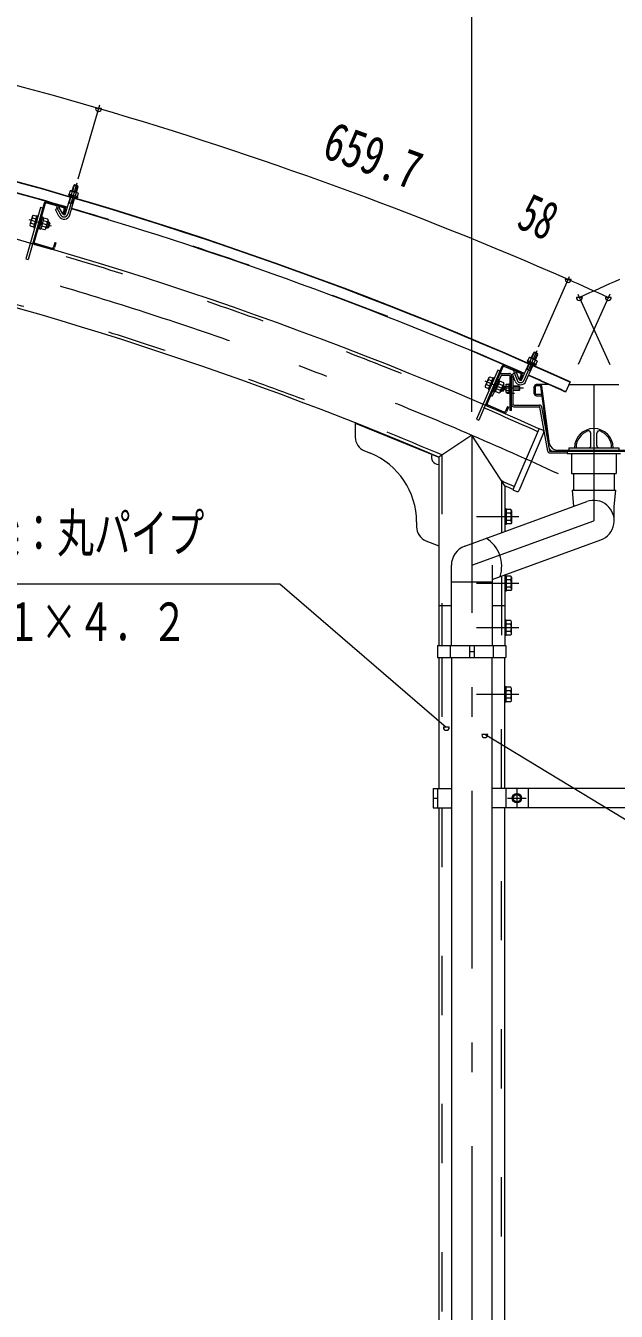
# Model space of a CAD drawing. Units: millimetres, scale not verified. Extents: x -31531 to 31536, y -14700 to 14700.
# Drawn here: x 18673 to 21467, y 5408 to 11483 of the extents above; entities that cross this region are included whole.
import ezdxf
from ezdxf.enums import TextEntityAlignment as Align

# ---------------------------------------------------------------- set-up
doc = ezdxf.new("R2010")
doc.units = ezdxf.units.MM
doc.header["$LTSCALE"] = 70
doc.linetypes.add('USER2', pattern=[10, 4, -6])
doc.linetypes.add('USER3', pattern=[24, 12, -5, 2, -5])
for name, color, linetype, lineweight in [('0-6_2-02BOLD', 7, 'Continuous', 18), ('0-7_2-12HIDDEN', 3, 'USER2', 18), ('0-8_2-22CENTER', 3, 'USER3', 18), ('0-9_2-42THIN', 4, 'Continuous', 18), ('0-A_2-52DIM', 3, 'Continuous', 18)]:
    doc.layers.add(name, color=color, linetype=linetype, lineweight=lineweight)
doc.styles.add('ＭＳ ゴシック', font='')
doc.styles.get('ＭＳ ゴシック').set_extended_font_data('MS Gothic')

msp = doc.modelspace()

# ---------------------------------------------------------------- linework, layer by layer
at = {"layer": '0-6_2-02BOLD'}
for p, q in [((18886.16, 10703.44), (18919.08, 10693.81)), ((18892.43, 10699.76), (18888.01, 10684.66)), ((18892.54, 10701.57), (18900.55, 10728.94)), ((18904.89, 10731.33), (18900.55, 10728.94)), ((18920.71, 10723.05), (18900.55, 10728.94)), ((18918.33, 10727.39), (18904.89, 10731.33)), ((18911.82, 10694.09), (18907.41, 10678.99)), ((18912.7, 10695.67), (18920.71, 10723.05)), ((18920.71, 10723.05), (18918.33, 10727.39)), ((18919.08, 10693.81), (18921.52, 10691.25)), ((18759.51, 10644.14), (18683.9, 10378.9)), ((18764.89, 10642.6), (18713.46, 10462.19)), ((18771.81, 10646.45), (18851.25, 10623.81)), ((18773.35, 10651.84), (18852.79, 10629.19)), ((18861.48, 10595.34), (18884.09, 10672.68)), ((18876.71, 10687.97), (18875.24, 10682.92)), ((18875.24, 10682.92), (18917.23, 10670.65)), ((18876.84, 10682.46), (18875.27, 10677.08)), ((18875.27, 10677.08), (18914.06, 10665.74)), ((18876.85, 10647.91), (18897.01, 10642.02)), ((18881.63, 10589.45), (18904.25, 10666.78)), ((18915.63, 10671.11), (18914.06, 10665.74)), ((18921.52, 10691.25), (18917.1, 10676.15)), ((18742.21, 10624.32), (18673.13, 10381.98)), ((18705.07, 10575.78), (18721.24, 10571.17)), ((18705.17, 10585.02), (18708.67, 10588.41)), ((18708.67, 10588.41), (18724.84, 10583.8)), ((18725.8, 10587.15), (18709.48, 10529.93)), ((18725.8, 10587.15), (18731.18, 10585.61)), ((18752.99, 10621.25), (18742.21, 10624.32)), ((18758.78, 10575.2), (18743.81, 10522.69)), ((18752.72, 10579.47), (18747.34, 10581.01)), ((18752.05, 10577.11), (18758.78, 10575.2)), ((18778.03, 10568.64), (18758.5, 10574.2)), ((18831.81, 10624.63), (18813.39, 10614.55)), ((18830.19, 10583.85), (18813.39, 10614.55)), ((18848.62, 10593.93), (18831.81, 10624.63)), ((18855.1, 10616.89), (18848.57, 10594)), ((18848.57, 10594), (18853.96, 10592.46)), ((18860.49, 10615.35), (18853.96, 10592.46)), ((18697.87, 10550.52), (18714.04, 10545.91)), ((18709.48, 10529.93), (18714.87, 10528.39)), ((18737.08, 10524.61), (18743.81, 10522.69)), ((18751.3, 10548.94), (18742.64, 10544.13)), ((18744.56, 10550.86), (18753.22, 10555.68)), ((18767.23, 10530.74), (18747.7, 10536.31)), ((18774.44, 10556), (18754.9, 10561.57)), ((18776.07, 10527.32), (18769.34, 10529.24)), ((18783.74, 10554.25), (18776.07, 10527.32)), ((18782.56, 10530.93), (18776.07, 10527.32)), ((18783.74, 10554.25), (18777.01, 10556.17)), ((18779.22, 10563.91), (18778.03, 10568.64)), ((18782.56, 10530.93), (18787.36, 10547.76)), ((18783.74, 10554.25), (18787.36, 10547.76)), ((18717.31, 10455.27), (18796.75, 10432.62)), ((18810.19, 10459.36), (18803.67, 10436.48)), ((18815.58, 10457.83), (18809.06, 10434.94)), ((18810.19, 10459.36), (18815.58, 10457.83)), ((18715.78, 10449.88), (18795.21, 10427.24)), ((18673.13, 10381.98), (18683.9, 10378.9)), ((21064.25, 9910.91), (21057.93, 9896.5)), ((21058.51, 9915.36), (21089.92, 9901.58)), ((21064.6, 9912.69), (21076.06, 9938.81)), ((21095.29, 9930.37), (21076.06, 9938.81)), ((20925.29, 9872.82), (20816.22, 9619.51)), ((20930.43, 9870.61), (20856.24, 9698.3)), ((20937.79, 9873.54), (21013.65, 9840.88)), ((20940, 9878.68), (21015.87, 9846.02)), ((21020.13, 9811.32), (21052.51, 9885.12)), ((21039.37, 9802.89), (21071.74, 9876.68)), ((21042.14, 9861.49), (21061.37, 9853.05)), ((21047.15, 9901.23), (21045.04, 9896.42)), ((21045.04, 9896.42), (21085.11, 9878.85)), ((21082.75, 9902.79), (21076.43, 9888.38)), ((21083.58, 9879.52), (21081.33, 9874.39)), ((21092.01, 9898.73), (21085.69, 9884.33)), ((21089.92, 9901.58), (21092.01, 9898.73)), ((20852.12, 9787.9), (20867.57, 9781.25)), ((20884.53, 9820.64), (20861, 9765.99)), ((20862.52, 9812.03), (20877.95, 9805.38)), ((20863.8, 9821.18), (20867.71, 9824.09)), ((20867.71, 9824.09), (20883.15, 9817.45)), ((20884.53, 9820.64), (20889.67, 9818.43)), ((20915.71, 9804.55), (20894.11, 9754.4)), ((20898.48, 9782.24), (20907.68, 9785.91)), ((20910.25, 9809.57), (20905.1, 9811.78)), ((20909.27, 9807.32), (20915.71, 9804.55)), ((20928.76, 9783.5), (20910.1, 9791.54)), ((20921.84, 9830.32), (20911.53, 9806.35)), ((20934.52, 9790.73), (20917.09, 9750.23)), ((20924.09, 9831.8), (20960.94, 9831.8)), ((20924.1, 9839.85), (20960.94, 9839.85)), ((20937.77, 9780.57), (20931.34, 9783.34)), ((20943.79, 9787), (20945.56, 9790.05)), ((20945.56, 9790.05), (20957.79, 9790.05)), ((20957.79, 9791.72), (20957.79, 9747.97)), ((20957.79, 9791.72), (20963.39, 9791.72)), ((20963.39, 9829.35), (20963.39, 9664.85)), ((20971.44, 9664.85), (20971.44, 9829.35)), ((20979.49, 9822.35), (20971.44, 9822.35)), ((20987.64, 9803.95), (20974.91, 9836.56)), ((20979.49, 9692.97), (20979.49, 9822.35)), ((21021.73, 9831.3), (21012.31, 9809.44)), ((21147.83, 9787.47), (21087.45, 9787.47)), ((21106.04, 9782.22), (21087.45, 9782.22)), ((21248.22, 9799.92), (21226.59, 9752.09)), ((21242.59, 9787.47), (21478.31, 9787.47)), ((20861, 9765.99), (20866.14, 9763.78)), ((20872.58, 9736.24), (20879.97, 9733.05)), ((20889.93, 9756.2), (20879.97, 9733.05)), ((20887.68, 9757.17), (20894.11, 9754.4)), ((20913.18, 9747.31), (20894.52, 9755.34)), ((20904.91, 9779.47), (20895.71, 9775.81)), ((20918.37, 9759.38), (20899.72, 9767.41)), ((20917.09, 9750.23), (20913.18, 9747.31)), ((20926.7, 9754.85), (20920.27, 9757.62)), ((20937.77, 9780.57), (20926.7, 9754.85)), ((20933.6, 9757.6), (20926.7, 9754.85)), ((20933.6, 9757.6), (20940.52, 9773.67)), ((20937.77, 9780.57), (20940.52, 9773.67)), ((20945.56, 9779.95), (20957.79, 9779.95)), ((20945.56, 9759.74), (20957.79, 9759.74)), ((20957.79, 9747.97), (20963.39, 9747.97)), ((21006.79, 9780.35), (20979.49, 9780.35)), ((21006.79, 9780.34), (21010.29, 9776.85)), ((21006.79, 9780.34), (21006.79, 9759.35)), ((21010.29, 9762.85), (21010.29, 9776.85)), ((21078.7, 9743.72), (21078.7, 9778.72)), ((21083.95, 9743.72), (21083.95, 9778.72)), ((21110.71, 9740.22), (21087.45, 9740.22)), ((21087.45, 9734.97), (21112.34, 9734.97)), ((21114.18, 9744.19), (21109.51, 9779.19)), ((21150.99, 9508.09), (21114.71, 9779.88)), ((21148.42, 9487.66), (21115.82, 9731.93)), ((20856.96, 9685.8), (20932.83, 9653.14)), ((20859.17, 9690.95), (20935.04, 9658.28)), ((20951.81, 9683.07), (20942.4, 9661.21)), ((20956.95, 9680.85), (20947.54, 9658.99)), ((20951.81, 9683.07), (20956.95, 9680.85)), ((20971.44, 9664.85), (20963.39, 9664.85)), ((20981.94, 9690.52), (21103.78, 9690.52)), ((20981.94, 9682.47), (21103.78, 9682.47)), ((21142.26, 9472.52), (21105.5, 9681.03)), ((21113.43, 9682.42), (21150.19, 9473.92)), ((20231.82, 9604.7), (20231.82, 9538.65)), ((20782.95, 9547.9), (20627.02, 9444.93)), ((20938.87, 9309.27), (20782.95, 9547.9)), ((21101.52, 9579.82), (20976.99, 9290.48)), ((21124.47, 9562.32), (21005.48, 9285.84)), ((21101.52, 9579.82), (21120.81, 9571.52)), ((21346.45, 9499.42), (21346.45, 9558.21)), ((21374.45, 9499.42), (21374.45, 9558.21)), ((21241.45, 9488.92), (21241.45, 9478.42)), ((20275.58, 9473.76), (20303.21, 9462.59)), ((21151.92, 9472.47), (21568.98, 9472.47)), ((21151.92, 9464.42), (21234.45, 9464.42)), ((21185.68, 9477.72), (21535.21, 9477.72)), ((21234.45, 9472.47), (21234.45, 9461.97)), ((21234.45, 9461.97), (21486.45, 9461.97)), ((21255.46, 9461.97), (21255.46, 9367.47)), ((21465.45, 9461.97), (21465.45, 9367.47)), ((21255.46, 9367.47), (21465.45, 9367.47)), ((21264.19, 9367.47), (21264.19, 9288.31)), ((21456.7, 9367.47), (21456.7, 9288.31)), ((20938.87, 9309.27), (20938.87, 9092.88)), ((20976.99, 9290.48), (20996.28, 9282.18)), ((21257.19, 9288.31), (21463.7, 9288.31)), ((21257.19, 9288.31), (21264.2, 9211.31)), ((20750.03, 9024.14), (21327.53, 9234.36)), ((20945.88, 9199.65), (20938.87, 9199.65)), ((20945.88, 9199.65), (20945.88, 9126.15)), ((20967.21, 9197.26), (20945.88, 9197.26)), ((20967.21, 9180.08), (20945.88, 9180.08)), ((20970.37, 9191.78), (20967.21, 9197.26)), ((20522.02, 9138.1), (20522.02, 9114.58)), ((20945.88, 9126.15), (20938.87, 9126.15)), ((20967.21, 9145.72), (20945.88, 9145.72)), ((20879.19, 8866.34), (21393.38, 9053.47)), ((20565.79, 9049.69), (20627.02, 9024.93)), ((20686.69, 8553.91), (20686.69, 8933.7)), ((20879.19, 8933.7), (20879.19, 8553.91)), ((20938.87, 8888.06), (20938.87, 8553.9)), ((20945.88, 8884.65), (20938.87, 8884.65)), ((20945.88, 8884.65), (20945.88, 8811.15)), ((20967.21, 8882.26), (20945.88, 8882.26)), ((20970.37, 8876.78), (20967.21, 8882.26)), ((20686.67, 8855.13), (20879.19, 8855.13)), ((20945.88, 8811.15), (20938.87, 8811.15)), ((20967.21, 8865.08), (20945.88, 8865.08)), ((20967.21, 8830.73), (20945.88, 8830.73)), ((20627.02, 8742.9), (20686.69, 8742.9)), ((20879.19, 8742.9), (20938.87, 8742.9)), ((20967.21, 8672.26), (20945.88, 8672.26)), ((20967.21, 8655.08), (20945.88, 8655.08)), ((20970.37, 8666.78), (20967.21, 8672.26)), ((20970.37, 8609.03), (20970.37, 8666.78)), ((20945.88, 8601.15), (20938.87, 8601.15)), ((20967.21, 8620.73), (20945.88, 8620.73)), ((20621.43, 8553.9), (20944.48, 8553.9)), ((20681.09, 8553.9), (20681.09, 8497.9)), ((20772.28, 8553.9), (20772.28, 8497.9)), ((20772.28, 8525.9), (20793.63, 8525.9)), ((20793.63, 8553.9), (20793.63, 8497.9)), ((20884.77, 8553.9), (20884.77, 8497.9)), ((20944.48, 8553.9), (20944.48, 8497.9)), ((20627.02, 8497.9), (20627.02, 7878.4)), ((20686.69, 8497.9), (20686.69, 2260.9)), ((20879.22, 2260.9), (20879.22, 8497.9)), ((20938.87, 7878.4), (20938.87, 8497.9)), ((20945.88, 8359.65), (20938.87, 8359.65)), ((20945.88, 8286.15), (20945.88, 8359.65)), ((20967.21, 8340.08), (20945.88, 8340.08)), ((20945.88, 8286.15), (20938.87, 8286.15)), ((20967.21, 8305.73), (20945.88, 8305.73)), ((20967.21, 8288.55), (20945.88, 8288.55)), ((20970.37, 8294.03), (20967.21, 8288.55)), ((20600.08, 7878.4), (20686.69, 7878.4)), ((20621.43, 7878.4), (20621.43, 7787.41)), ((22120.81, 7878.4), (20879.22, 7878.4)), ((20944.48, 7878.4), (20944.48, 7787.41)), ((20979.05, 7843.01), (20996.54, 7853.12)), ((20979.05, 7843.01), (20979.05, 7822.81)), ((20996.54, 7853.12), (21014.04, 7843.01)), ((21014.04, 7843.01), (21014.04, 7822.81)), ((21049.48, 7878.4), (21049.48, 7787.41)), ((20600.08, 7832.91), (20621.43, 7832.91)), ((20627.02, 7787.41), (20627.02, 2260.9)), ((20938.87, 2260.9), (20938.87, 7787.41))]:
    msp.add_line(p, q, dxfattribs=at)
for points in [[(18886.16, 10703.44), (18882.73, 10702.6), (18878.32, 10687.5)], [(18876.71, 10687.97), (18918.71, 10675.68), (18917.23, 10670.65)], [(18705.17, 10585.02), (18693.08, 10542.61), (18694.27, 10537.89), (18710.44, 10533.28)], [(18752.72, 10579.47), (18736.41, 10522.25), (18731.02, 10523.79)], [(18779.22, 10563.91), (18767.13, 10521.5), (18763.63, 10518.11), (18744.1, 10523.68)], [(21058.51, 9915.36), (21055, 9914.97), (21048.67, 9900.56)], [(21083.83, 9904.25), (21095.29, 9930.37), (21093.49, 9934.98), (21080.67, 9940.61), (21076.06, 9938.81)], [(20915.87, 9850.97), (20905.59, 9855.4), (20805.93, 9623.93), (20816.22, 9619.51)], [(21007.2, 9811.59), (20994.48, 9844.19), (20974.91, 9836.56)], [(21046.57, 9895.75), (21044.32, 9890.62), (21081.33, 9874.39)], [(21047.15, 9901.23), (21087.21, 9883.65), (21085.11, 9878.85)], [(20863.8, 9821.18), (20846.36, 9780.67), (20846.93, 9775.84), (20862.37, 9769.18)], [(20910.25, 9809.57), (20886.71, 9754.92), (20881.57, 9757.13)], [(20934.52, 9790.73), (20933.96, 9795.57), (20915.3, 9803.6)], [(20943.79, 9787), (20943.79, 9752.7), (20945.56, 9749.64), (20957.79, 9749.64)], [(21016.58, 9833.52), (21007.17, 9811.66), (21012.31, 9809.44)], [(21010.29, 9762.85), (21006.79, 9759.35), (20979.49, 9759.35)], [(20231.82, 9604.7), (20627.02, 9444.93), (20627.02, 8553.9)], [(21241.45, 9488.92), (21479.45, 9488.92), (21479.45, 9478.42)], [(21456.7, 9143.91), (21456.7, 9211.34), (21463.7, 9288.31)], [(20970.37, 9191.78), (20970.37, 9134.03), (20967.21, 9128.55), (20945.88, 9128.55)], [(20970.37, 8876.78), (20970.37, 8819.03), (20967.21, 8813.55), (20945.88, 8813.55)], [(20945.88, 8601.15), (20945.88, 8674.65), (20938.87, 8674.65)], [(20970.37, 8609.03), (20967.21, 8603.55), (20945.88, 8603.55)], [(20621.43, 8553.9), (20621.43, 8497.9), (20944.48, 8497.9)], [(20970.37, 8294.03), (20970.37, 8351.78), (20967.21, 8357.26), (20945.88, 8357.26)], [(20600.08, 7878.4), (20600.08, 7787.41), (20686.69, 7787.41)], [(22120.81, 7878.4), (22120.81, 7787.41), (20879.22, 7787.41)], [(20979.05, 7822.81), (20996.54, 7812.69), (21014.04, 7822.81)]]:
    msp.add_lwpolyline(points, dxfattribs=at)
for radius in [21.88, 17.15]:
    msp.add_circle((20996.54, 7832.91), radius, dxfattribs=at)
for centre, radius, start, end in [((13864.64, -6526.52), 17916.67, 65.66528, 89.30167), ((13864.64, -6526.52), 17918.42, 65.66528, 89.30167), ((13864.64, -6526.52), 17655.92, 65.80466, 88.854), ((13864.64, -6526.52), 17865.92, 73.73062, 81.04594), ((13864.64, -6526.52), 17344.08, 67.05199, 88.16655), ((18885.8, 10695.09), 8.11, 35.1655, 73.69695), ((18894.26, 10670.03), 29.79, 53.86781, 93.52827), ((18914.89, 10686.59), 8.11, 73.69695, 112.24318), ((18770.28, 10641.07), 11.2, 74.08865, 164.08865), ((18770.28, 10641.07), 5.6, 74.08865, 164.08865), ((18734.33, 10553.78), 36.61, 143.06325, 185.11406), ((18714.2, 10580.01), 10.07, 164.08865, 204.81548), ((18854.75, 10597.29), 28, 208.69695, 343.72301), ((18854.75, 10597.29), 7, 208.69695, 343.74908), ((18849.72, 10618.42), 5.6, 344.08865, 74.08865), ((18849.72, 10618.42), 11.2, 344.08865, 74.08865), ((13864.64, -6526.52), 17865.92, 66.34795, 73.66327), ((18703.41, 10542.11), 10.07, 123.36183, 164.08865), ((18737.97, 10552.74), 36.61, 323.06325, 5.11406), ((18758.09, 10526.51), 10.07, 344.08865, 24.81548), ((18768.9, 10564.41), 10.07, 303.36183, 344.08865), ((18718.85, 10460.66), 11.2, 164.08865, 254.08865), ((18718.85, 10460.66), 5.6, 164.08865, 254.08865), ((18798.29, 10438.01), 11.2, 254.08865, 344.08865), ((18798.29, 10438.01), 5.6, 254.08865, 344.08865), ((21057.07, 9907.13), 8.11, 27.78282, 66.31427), ((21062.25, 9881.19), 29.79, 46.48515, 86.1456), ((20935.57, 9868.4), 11.2, 66.70598, 156.70598), ((20935.57, 9868.4), 5.6, 66.70598, 156.70598), ((21011.44, 9835.73), 11.2, 336.70598, 66.70598), ((21084.84, 9894.96), 8.11, 66.31427, 104.8605), ((20856.53, 9778.85), 10.07, 115.97916, 156.70598), ((20888.71, 9786.45), 36.61, 135.68057, 177.73138), ((20872.12, 9815.04), 10.07, 156.70598, 197.4328), ((20924.1, 9829.35), 10.5, 90, 156.70663), ((20892.18, 9784.96), 36.61, 315.68057, 357.73138), ((20924.09, 9829.35), 2.45, 90, 156.7186), ((20924.35, 9792.55), 10.07, 295.97916, 336.70598), ((20951.9, 9785), 8.11, 180, 218.53142), ((20960.94, 9829.35), 10.5, 0, 90), ((20960.94, 9829.35), 2.45, 0, 90), ((21013.72, 9814.13), 28, 201.31427, 336.34033), ((21013.72, 9814.13), 7, 201.31427, 336.36641), ((21011.44, 9835.73), 5.6, 336.70598, 66.70598), ((13864.64, -6526.52), 17865.92, 65.66528, 66.28061), ((21087.45, 9778.72), 8.75, 90, 180), ((21087.45, 9778.72), 3.5, 90, 180), ((21106.04, 9778.72), 8.75, 7.60199, 90), ((21106.04, 9778.72), 3.5, 7.60419, 90), ((20908.77, 9756.36), 10.07, 336.70598, 17.4328), ((20973.58, 9769.85), 29.79, 160.16866, 199.8291), ((20951.9, 9754.69), 8.11, 141.45375, 180), ((21087.45, 9743.72), 8.75, 180, 270), ((21087.45, 9743.72), 3.5, 180, 270), ((21110.71, 9743.72), 3.5, 270, 7.60158), ((21112.34, 9731.47), 3.5, 7.60419, 90), ((20861.38, 9696.09), 11.2, 156.70598, 246.70598), ((20861.38, 9696.09), 5.6, 156.70598, 246.70598), ((20937.25, 9663.42), 5.6, 246.70598, 336.70598), ((20981.94, 9692.97), 10.5, 180, 270), ((20981.94, 9692.97), 2.45, 180, 270), ((21103.78, 9680.72), 9.8, 10.00009, 90), ((21103.78, 9680.72), 1.75, 10.00024, 90), ((20937.25, 9663.42), 11.2, 246.70598, 336.70598), ((21118.04, 9565.09), 7, 336.71333, 66.71333), ((21360.45, 9488.92), 91, 0, 180), ((21360.45, 9488.92), 84, 109.47118, 180), ((21335.95, 9558.21), 10.5, 0, 109.47488), ((21384.95, 9558.21), 10.5, 70.52512, 180), ((21360.45, 9488.92), 84, 0, 70.52882), ((20301.81, 9538.65), 70, 180, 247.98738), ((21165.77, 9489.97), 17.5, 187.60313, 270), ((21185.68, 9512.72), 35, 187.60286, 270), ((21335.95, 9499.42), 10.5, 270, 0), ((21384.95, 9499.42), 10.5, 180, 270), ((20172.02, 9138.1), 350, 0, 67.98738), ((20627.02, 9444.93), 35, 157.98738, 270), ((21151.92, 9474.22), 9.8, 189.99997, 270), ((21151.92, 9474.22), 1.75, 190.00024, 270), ((13864.64, -6526.52), 17344.08, 65.78831, 65.92853), ((20999.04, 9288.61), 7, 246.71333, 336.71333), ((21360.46, 9143.91), 96.25, 289.99896, 110.00061), ((20957.13, 9188.67), 13.24, 319.57169, 0), ((20922.15, 9162.9), 48.23, 339.1357, 20.8643), ((20592.03, 9114.58), 70, 180, 247.98738), ((20957.13, 9137.13), 13.24, 0, 40.43115), ((20769.65, 8928.88), 154.95, 341.60916, 58.39587), ((20782.96, 8933.7), 96.25, 110.0018, 180), ((20957.13, 8873.67), 13.24, 319.57169, 0), ((20957.13, 8822.14), 13.24, 0, 40.43115), ((20922.15, 8847.9), 48.23, 339.1357, 20.8643), ((20957.13, 8663.67), 13.24, 319.56883, 0), ((20922.15, 8637.9), 48.23, 339.13568, 20.86429), ((20957.13, 8612.13), 13.24, 0, 40.4283), ((20957.13, 8348.67), 13.24, 319.56883, 0), ((20922.15, 8322.9), 48.23, 339.13568, 20.86429), ((20957.13, 8297.14), 13.24, 0, 40.4283)]:
    msp.add_arc(centre, radius, start, end, dxfattribs=at)
at = {"layer": '0-7_2-12HIDDEN'}
for p, q in [((20971.44, 9804.85), (20963.39, 9804.85)), ((20971.44, 9710.35), (20963.39, 9710.35)), ((20641.72, 9454.66), (20641.72, 8553.9)), ((20924.17, 9331.92), (20924.17, 9087.53)), ((20924.17, 8882.72), (20924.17, 8553.9)), ((20641.72, 8497.9), (20641.72, 7878.4)), ((20924.17, 7878.4), (20924.17, 8497.9)), ((20641.72, 7787.41), (20641.72, 2260.9)), ((20924.17, 2260.9), (20924.17, 7787.41))]:
    msp.add_line(p, q, dxfattribs=at)
for radius, start, end in [(17867.67, 73.73062, 81.04594), (17641.22, 65.80389, 88.854), (17358.77, 67.01984, 88.21622), (17867.67, 66.34795, 73.66328), (17867.67, 65.66528, 66.28061), (17358.77, 65.78909, 66.00333)]:
    msp.add_arc((13864.64, -6526.52), radius, start, end, dxfattribs=at)
at = {"layer": '0-8_2-22CENTER'}
for p, q in [((18914.32, 10738.6), (18871.55, 10592.38)), ((18817.55, 10628.8), (18839.4, 10588.89)), ((18795.05, 10536.47), (18689.03, 10566.69)), ((21090.95, 9946.61), (21029.74, 9807.1)), ((20980.88, 9850.16), (20997.42, 9807.77)), ((20845.44, 9805.08), (20946.7, 9761.48)), ((21360.45, 9786.67), (21360.45, 9143.91)), ((21027.79, 9769.85), (20926.29, 9769.85)), ((20985.44, 9745.35), (20949.39, 9745.35)), ((20782.95, 9547.9), (20782.95, -1302.1)), ((20782.96, 8933.7), (21360.45, 9143.91)), ((21005.37, 9162.9), (20805.88, 9162.9)), ((21005.37, 8847.9), (20805.88, 8847.9)), ((21005.37, 8637.9), (20805.88, 8637.9)), ((21005.37, 8322.9), (20805.88, 8322.9)), ((20996.54, 7876.65), (20996.54, 7789.16)), ((20952.79, 7832.91), (21040.3, 7832.91))]:
    msp.add_line(p, q, dxfattribs=at)
for centre, radius, start, end in [((13864.64, -6526.52), 17500, 65.24121, 90), ((18854.75, 10597.29), 17.5, 208.69695, 343.69695), ((21013.72, 9814.13), 17.5, 201.31427, 336.31427)]:
    msp.add_arc(centre, radius, start, end, dxfattribs=at)
at = {"layer": '0-9_2-42THIN'}
for p, q in [((18895.23, 10700.78), (18904.02, 10730.85)), ((18910.01, 10696.46), (18918.81, 10726.52)), ((18894.32, 10642.8), (18901.56, 10667.57)), ((18895.64, 10637.36), (18894.32, 10642.8)), ((18770.3, 10532.61), (18780.4, 10529.73)), ((18776.06, 10552.8), (18786.15, 10549.92)), ((21067.16, 9911.56), (21079.75, 9940.24)), ((21081.27, 9905.38), (21093.85, 9934.06)), ((21058.81, 9854.18), (21069.17, 9877.81)), ((21059.42, 9848.61), (21058.81, 9854.18)), ((20921.66, 9760.83), (20931.3, 9756.68)), ((20929.96, 9780.12), (20939.6, 9775.97)), ((21008.89, 9778.25), (20979.49, 9778.25)), ((21008.89, 9761.45), (20979.49, 9761.45))]:
    msp.add_line(p, q, dxfattribs=at)
for points in [[(18875.49, 10643.26), (18879.54, 10647.13), (18886.78, 10671.89)], [(21040.19, 9857.05), (21044.71, 9860.37), (21055.07, 9883.99)]]:
    msp.add_lwpolyline(points, dxfattribs=at)
at = {"layer": '0-A_2-52DIM'}
for p, q in [((20782.95, 9657.93), (20782.95, 12365.45)), ((19022.32, 11107.86), (18920.07, 10758.29)), ((19031.69, 11092.03), (19003.69, 11092.03)), ((21099.19, 9965.4), (21245.5, 10298.93)), ((21252.88, 10283.83), (21224.88, 10283.83)), ((21285.3, 10214.25), (21435.38, 9882.4)), ((21435.6, 10214.25), (21285.53, 9882.4)), ((21306.1, 10199.23), (21278.1, 10199.23)), ((21442.81, 10199.23), (21414.81, 10199.23)), ((17915.55, 8845.48), (19875.55, 8845.48)), ((19875.55, 8845.48), (20662.51, 8167.82)), ((20676.51, 8167.82), (20648.51, 8167.82)), ((20858.41, 8133), (20830.41, 8133)), ((22675.81, 7026.09), (20844.41, 8133))]:
    msp.add_line(p, q, dxfattribs=at)
for centre, radius, start, end in [((13864.61, -6526.64), 18356.79, 73.69698, 81.07959), ((19017.69, 11092.03), 14, 180, 0), ((13864.66, -6526.48), 18356.62, 66.31429, 73.69698), ((21238.88, 10283.83), 14, 180, 0), ((13863.7, -6528.68), 18359.03, 65.66539, 66.31429), ((28857.21, -6528.68), 18359.03, 113.68571, 114.33461), ((21292.1, 10199.23), 14, 180, 0), ((21428.81, 10199.23), 14, 180, 0), ((20662.51, 8167.82), 14, 180, 0), ((20844.41, 8133), 14, 180, 0)]:
    msp.add_arc(centre, radius, start, end, dxfattribs=at)

# ---------------------------------------------------------------- texts
at = {"layer": '0-A_2-52DIM', "color": 7, "style": 'ＭＳ ゴシック'}
for s, rotation, width, p in [('659.7', 340.006, 0.75, (20048.43, 10813.38)), ('58', 335.989, 0.65, (20965.62, 10482.18))]:
    msp.add_text(s, height=182.3, rotation=rotation, dxfattribs=dict(at, width=width)).set_placement(p, align=Align.BOTTOM_LEFT)
at = {"layer": '0-A_2-52DIM', "color": 7, "style": 'ＭＳ ゴシック', "width": 0.7}
for s, p in [('柱・梁：丸パイプ', (18125.55, 8940.36)), ('φ８９．１×４．２', (17915.55, 8520.35))]:
    msp.add_text(s, height=182.3, dxfattribs=at).set_placement(p, align=Align.BOTTOM_LEFT)

doc.saveas('drawing.dxf')
